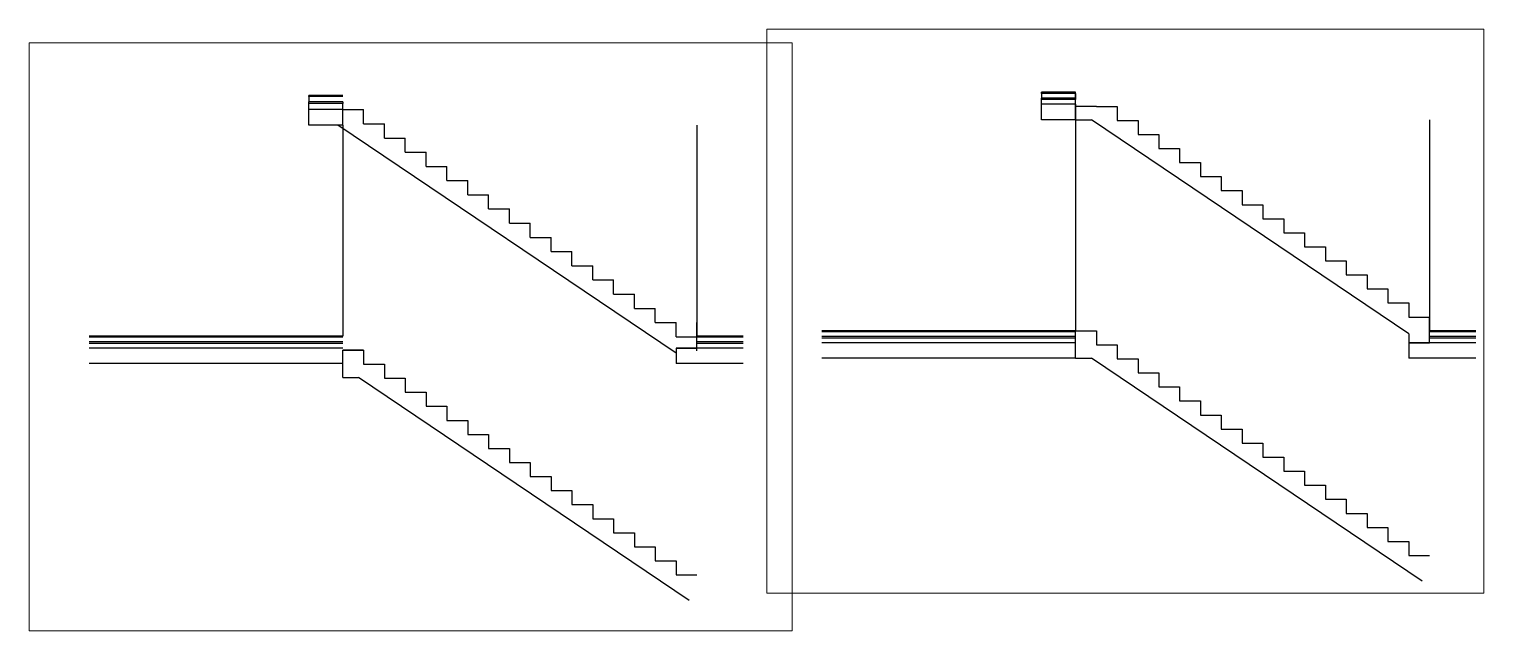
# Paper-space layout 'Ausdruck - Detail Treppengeometrie' of a CAD drawing. Extents: x -10 to 555, y -8 to 226.
# The model-space entities are those that its viewports show. They can reach past a viewport. Long polylines and large blocks are cut down to what shows.
import ezdxf

# ---------------------------------------------------------------- set-up
doc = ezdxf.new("R2010")
doc.units = 0
doc.header["$LTSCALE"] = 2
doc.linetypes.add('ACAD_ISO03W100', pattern=[30, 12, -18])
for name, color, linetype, lineweight, true_color in [('Möbilierung ... Fußbodenbelag', 56, 'Continuous', 25, 0x808000), ('Rohbau ... Beton', 96, 'Continuous', 25, 0x008000), ('Rohbau ... Estrich', 253, 'Continuous', 25, 0xa0a0a4), ('Rohbau ... Treppe', 56, 'Continuous', 25, 0x808000), ('TGA ... KWL', 160, 'Continuous', 25, 0x0055ff)]:
    doc.layers.add(name, color=color, linetype=linetype, lineweight=lineweight, true_color=true_color)
for name, color, linetype, lineweight in [('Rohbau ... Estrichdämmung', 6, 'Continuous', 25), ('Rohbau ... Estrichtrittschalldämmung', 6, 'Continuous', 25), ('Rohbau ... Holhwand ... Hohlwand-Dämmung', 6, 'Continuous', 25)]:
    doc.layers.add(name, color=color, linetype=linetype, lineweight=lineweight)
doc.layers.add('Viewports', color=21, linetype='ACAD_ISO03W100', lineweight=25, true_color=0xffaa7f, plot=False)

msp = doc.modelspace()

# ---------------------------------------------------------------- linework, layer by layer
at = {"layer": 'Möbilierung ... Fußbodenbelag'}
for p, q in [((-4078.8, 4276.7), (-4122.9, 4276.7)), ((-4122.9, 4275.2), (-4122.9, 4276.7)), ((-4078.8, 3964.8), (-4407.8, 3964.8)), ((-3559.8, 3964.8), (-3619.8, 3964.8)), ((-4100, 1118.1), (-4144.1, 1118.1)), ((-4144.1, 1116.6), (-4144.1, 1118.1)), ((-4100, 1082.6), (-4100, 1118.1)), ((-4100, 809.1), (-4429, 809.1)), ((-3581, 809.1), (-3641, 809.1))]:
    msp.add_line(p, q, dxfattribs=at)
at = {"layer": 'Rohbau ... Beton'}
for p, q in [((-4078.8, 4258.3), (-4122.9, 4258.3)), ((-4122.9, 4238.3), (-4122.9, 4258.3)), ((-4078.8, 4238.3), (-4078.8, 4258.3)), ((-4078.8, 4238.3), (-4122.9, 4238.3)), ((-4078.8, 3949.3), (-4407.8, 3949.3)), ((-3559.8, 3949.3), (-3646.8, 3949.3)), ((-3646.8, 3949.3), (-3646.8, 3929.3)), ((-4078.8, 3929.3), (-4407.8, 3929.3)), ((-3559.8, 3929.3), (-3646.8, 3929.3)), ((-4100, 1102.6), (-4144.1, 1102.6)), ((-4144.1, 1082.6), (-4144.1, 1102.6)), ((-4100, 1102.6), (-4100, 1082.6)), ((-4100, 1082.6), (-4144.1, 1082.6)), ((-4100, 793.6), (-4429, 793.6)), ((-3581, 793.6), (-3668, 793.6)), ((-3668, 793.6), (-3668, 773.6)), ((-4100, 773.6), (-4429, 773.6)), ((-3581, 773.6), (-3668, 773.6))]:
    msp.add_line(p, q, dxfattribs=at)
at = {"layer": 'Rohbau ... Estrich'}
for p, q in [((-4078.8, 4275.2), (-4122.9, 4275.2)), ((-4122.9, 4275.2), (-4122.9, 4268.3)), ((-4078.8, 3963.3), (-4407.8, 3963.3)), ((-3559.8, 3963.3), (-3619.8, 3963.3)), ((-4100, 1116.6), (-4144.1, 1116.6)), ((-4144.1, 1116.6), (-4144.1, 1110.6)), ((-4100, 1116.6), (-4100, 1110.6)), ((-4100, 807.6), (-4429, 807.6)), ((-3581, 807.6), (-3641, 807.6))]:
    msp.add_line(p, q, dxfattribs=at)
at = {"layer": 'Rohbau ... Estrichdämmung'}
for p, q in [((-4078.8, 4266.3), (-4122.9, 4266.3)), ((-4122.9, 4258.3), (-4122.9, 4266.3)), ((-4078.8, 4258.3), (-4078.8, 4266.3)), ((-4078.8, 3955.3), (-4407.8, 3955.3)), ((-3559.8, 3955.3), (-3619.8, 3955.3)), ((-4100, 1108.6), (-4144.1, 1108.6)), ((-4144.1, 1102.6), (-4144.1, 1108.6)), ((-4100, 1102.6), (-4100, 1108.6)), ((-4100, 799.6), (-4429, 799.6)), ((-3581, 799.6), (-3641, 799.6))]:
    msp.add_line(p, q, dxfattribs=at)
at = {"layer": 'Rohbau ... Estrichtrittschalldämmung'}
for p, q in [((-4078.8, 4268.3), (-4122.9, 4268.3)), ((-4122.9, 4266.3), (-4122.9, 4268.3)), ((-4078.8, 4268.3), (-4078.8, 4266.3)), ((-4078.8, 3957.3), (-4407.8, 3957.3)), ((-3559.8, 3957.3), (-3619.8, 3957.3)), ((-4100, 1110.6), (-4144.1, 1110.6)), ((-4144.1, 1108.6), (-4144.1, 1110.6)), ((-4100, 1110.6), (-4100, 1108.6)), ((-4100, 801.6), (-4429, 801.6)), ((-3581, 801.6), (-3641, 801.6))]:
    msp.add_line(p, q, dxfattribs=at)
at = {"layer": 'Rohbau ... Holhwand ... Hohlwand-Dämmung'}
for p, q in [((-4078.8, 4268.3), (-4122.9, 4268.3)), ((-4122.9, 4266.3), (-4122.9, 4268.3)), ((-4078.8, 4268.3), (-4078.8, 4266.3)), ((-4078.8, 3957.3), (-4407.8, 3957.3)), ((-3559.8, 3957.3), (-3619.8, 3957.3)), ((-4100, 1110.6), (-4144.1, 1110.6)), ((-4144.1, 1108.6), (-4144.1, 1110.6)), ((-4100, 1110.6), (-4100, 1108.6)), ((-4100, 801.6), (-4429, 801.6)), ((-3581, 801.6), (-3641, 801.6))]:
    msp.add_line(p, q, dxfattribs=at)
at = {"layer": 'Rohbau ... Treppe'}
for p, q in [((-4078.8, 4258.3), (-4051.8, 4258.3)), ((-4051.8, 4239.9), (-4051.8, 4258.3)), ((-3646.8, 3942.7), (-4085.3, 4238.3)), ((-4051.8, 4239.9), (-4024.8, 4239.9)), ((-4024.8, 4221.5), (-4024.8, 4239.9)), ((-4024.8, 4221.5), (-3997.8, 4221.5)), ((-3997.8, 4203.1), (-3997.8, 4221.5)), ((-3997.8, 4203.1), (-3970.8, 4203.1)), ((-3970.8, 4184.7), (-3970.8, 4203.1)), ((-3970.8, 4184.7), (-3943.8, 4184.7)), ((-3943.8, 4166.3), (-3943.8, 4184.7)), ((-3943.8, 4166.3), (-3916.8, 4166.3)), ((-3916.8, 4147.9), (-3916.8, 4166.3)), ((-3916.8, 4147.9), (-3889.8, 4147.9)), ((-3889.8, 4129.5), (-3889.8, 4147.9)), ((-3889.8, 4129.5), (-3862.8, 4129.5)), ((-3862.8, 4111.1), (-3862.8, 4129.5)), ((-3862.8, 4111.1), (-3835.8, 4111.1)), ((-3835.8, 4092.7), (-3835.8, 4111.1)), ((-3835.8, 4092.7), (-3808.8, 4092.7)), ((-3808.8, 4074.3), (-3808.8, 4092.7)), ((-3808.8, 4074.3), (-3781.8, 4074.3)), ((-3781.8, 4055.9), (-3781.8, 4074.3)), ((-3781.8, 4055.9), (-3754.8, 4055.9)), ((-3754.8, 4037.5), (-3754.8, 4055.9)), ((-3754.8, 4037.5), (-3727.8, 4037.5)), ((-3727.8, 4019.1), (-3727.8, 4037.5)), ((-3727.8, 4019.1), (-3700.8, 4019.1)), ((-3700.8, 4000.7), (-3700.8, 4019.1)), ((-3700.8, 4000.7), (-3673.8, 4000.7)), ((-3673.8, 3982.3), (-3673.8, 4000.7)), ((-3673.8, 3982.3), (-3646.8, 3982.3)), ((-3646.8, 3963.9), (-3646.8, 3982.3)), ((-3619.8, 3949.3), (-3619.8, 3982.6)), ((-3646.8, 3963.9), (-3619.8, 3963.9)), ((-3619.8, 3945.5), (-3619.8, 3963.9)), ((-4078.8, 3946.6), (-4051.8, 3946.6)), ((-4078.8, 3911.1), (-4078.8, 3946.6)), ((-4051.8, 3946.6), (-4051.8, 3928.4)), ((-3646.8, 3949.3), (-3619.8, 3949.3)), ((-3646.8, 3942.7), (-3646.8, 3931.1)), ((-4051.8, 3928.4), (-4024.8, 3928.4)), ((-4024.8, 3928.4), (-4024.8, 3910.2)), ((-4078.8, 3911.1), (-4058.3, 3911.1)), ((-3629.6, 3622.1), (-4058.3, 3911.1)), ((-4024.8, 3910.2), (-3997.8, 3910.2)), ((-3997.8, 3910.2), (-3997.8, 3892)), ((-3997.8, 3892), (-3970.8, 3892)), ((-3970.8, 3892), (-3970.8, 3873.8)), ((-3970.8, 3873.8), (-3943.8, 3873.8)), ((-3943.8, 3873.8), (-3943.8, 3855.6)), ((-3943.8, 3855.6), (-3916.8, 3855.6)), ((-3916.8, 3855.6), (-3916.8, 3837.4)), ((-3916.8, 3837.4), (-3889.8, 3837.4)), ((-3889.8, 3837.4), (-3889.8, 3819.2)), ((-3889.8, 3819.2), (-3862.8, 3819.2)), ((-3862.8, 3819.2), (-3862.8, 3801)), ((-3862.8, 3801), (-3835.8, 3801)), ((-3835.8, 3801), (-3835.8, 3782.8)), ((-3835.8, 3782.8), (-3808.8, 3782.8)), ((-3808.8, 3782.8), (-3808.8, 3764.6)), ((-3808.8, 3764.6), (-3781.8, 3764.6)), ((-3781.8, 3764.6), (-3781.8, 3746.4)), ((-3781.8, 3746.4), (-3754.8, 3746.4)), ((-3754.8, 3746.4), (-3754.8, 3728.2)), ((-3754.8, 3728.2), (-3727.8, 3728.2)), ((-3727.8, 3728.2), (-3727.8, 3710)), ((-3727.8, 3710), (-3700.8, 3710)), ((-3700.8, 3710), (-3700.8, 3691.8)), ((-3700.8, 3691.8), (-3673.8, 3691.8)), ((-3673.8, 3691.8), (-3673.8, 3673.6)), ((-3673.8, 3673.6), (-3646.8, 3673.6)), ((-3646.8, 3673.6), (-3646.8, 3655.4)), ((-3646.8, 3655.4), (-3619.8, 3655.4)), ((-4073, 1099.9), (-4100, 1099.9)), ((-4073, 1099.9), (-4046, 1099.9)), ((-4046, 1099.9), (-4046, 1081.7)), ((-4100, 1082.6), (-4079.5, 1082.6)), ((-3668, 805.2), (-4079.5, 1082.6)), ((-4046, 1081.7), (-4019, 1081.7)), ((-4019, 1081.7), (-4019, 1063.5)), ((-4019, 1063.5), (-3992, 1063.5)), ((-3992, 1063.5), (-3992, 1045.3)), ((-3992, 1045.3), (-3965, 1045.3)), ((-3965, 1045.3), (-3965, 1027.1)), ((-3965, 1027.1), (-3938, 1027.1)), ((-3938, 1027.1), (-3938, 1008.9)), ((-3938, 1008.9), (-3911, 1008.9)), ((-3911, 1008.9), (-3911, 990.7)), ((-3911, 990.7), (-3884, 990.7)), ((-3884, 990.7), (-3884, 972.5)), ((-3884, 972.5), (-3857, 972.5)), ((-3857, 972.5), (-3857, 954.3)), ((-3857, 954.3), (-3830, 954.3)), ((-3830, 954.3), (-3830, 936.1)), ((-3830, 936.1), (-3803, 936.1)), ((-3803, 936.1), (-3803, 917.9)), ((-3803, 917.9), (-3776, 917.9)), ((-3776, 917.9), (-3776, 899.7)), ((-3776, 899.7), (-3749, 899.7)), ((-3749, 899.7), (-3749, 881.5)), ((-3749, 881.5), (-3722, 881.5)), ((-3722, 881.5), (-3722, 863.3)), ((-3722, 863.3), (-3695, 863.3)), ((-3695, 863.3), (-3695, 845.1)), ((-3695, 845.1), (-3668, 845.1)), ((-3668, 845.1), (-3668, 826.9)), ((-3668, 826.9), (-3641, 826.9)), ((-3641, 793.6), (-3641, 826.9)), ((-4100, 809.1), (-4073, 809.1)), ((-4100, 773.6), (-4100, 809.1)), ((-4073, 809.1), (-4073, 790.9)), ((-3668, 805.2), (-3668, 793.6)), ((-3668, 793.6), (-3641, 793.6)), ((-4100, 773.6), (-4079.5, 773.6)), ((-3650.8, 484.6), (-4079.5, 773.6)), ((-4073, 790.9), (-4046, 790.9)), ((-4046, 790.9), (-4046, 772.7)), ((-4046, 772.7), (-4019, 772.7)), ((-4019, 772.7), (-4019, 754.5)), ((-4019, 754.5), (-3992, 754.5)), ((-3992, 754.5), (-3992, 736.3)), ((-3992, 736.3), (-3965, 736.3)), ((-3965, 736.3), (-3965, 718.1)), ((-3965, 718.1), (-3938, 718.1)), ((-3938, 718.1), (-3938, 699.9)), ((-3938, 699.9), (-3911, 699.9)), ((-3911, 699.9), (-3911, 681.7)), ((-3911, 681.7), (-3884, 681.7)), ((-3884, 681.7), (-3884, 663.5)), ((-3884, 663.5), (-3857, 663.5)), ((-3857, 663.5), (-3857, 645.3)), ((-3857, 645.3), (-3830, 645.3)), ((-3830, 645.3), (-3830, 627.1)), ((-3830, 627.1), (-3803, 627.1)), ((-3803, 627.1), (-3803, 608.9)), ((-3803, 608.9), (-3776, 608.9)), ((-3776, 608.9), (-3776, 590.7)), ((-3776, 590.7), (-3749, 590.7)), ((-3749, 590.7), (-3749, 572.5)), ((-3749, 572.5), (-3722, 572.5)), ((-3722, 572.5), (-3722, 554.3)), ((-3722, 554.3), (-3695, 554.3)), ((-3695, 554.3), (-3695, 536.1)), ((-3695, 536.1), (-3668, 536.1)), ((-3668, 536.1), (-3668, 517.9)), ((-3668, 517.9), (-3641, 517.9))]:
    msp.add_line(p, q, dxfattribs=at)
at = {"layer": 'TGA ... KWL'}
for p, q in [((-4078.8, 4238.3), (-4078.8, 3964.8)), ((-3619.8, 4238.3), (-3619.8, 3964.8)), ((-4051.8, 3946.6), (-4078.8, 3946.6)), ((-4100, 1082.6), (-4100, 809.1)), ((-3641, 1082.6), (-3641, 809.1))]:
    msp.add_line(p, q, dxfattribs=at)

psp = doc.layouts.new('Ausdruck - Detail Treppengeometrie')

# ---------------------------------------------------------------- viewports
at = {"layer": 'Viewports'}
psp.add_viewport(center=(138.07, 106.58), size=(296.8, 228.6161), view_center_point=(-3990.78, 3963.79), view_height=762.0537, dxfattribs=at)
psp.add_viewport(center=(416.05, 116.59), size=(278.83, 219.2697), view_center_point=(-4035.29, 834.55), view_height=730.8988, status=3, dxfattribs=at)

doc.saveas('drawing.dxf')
